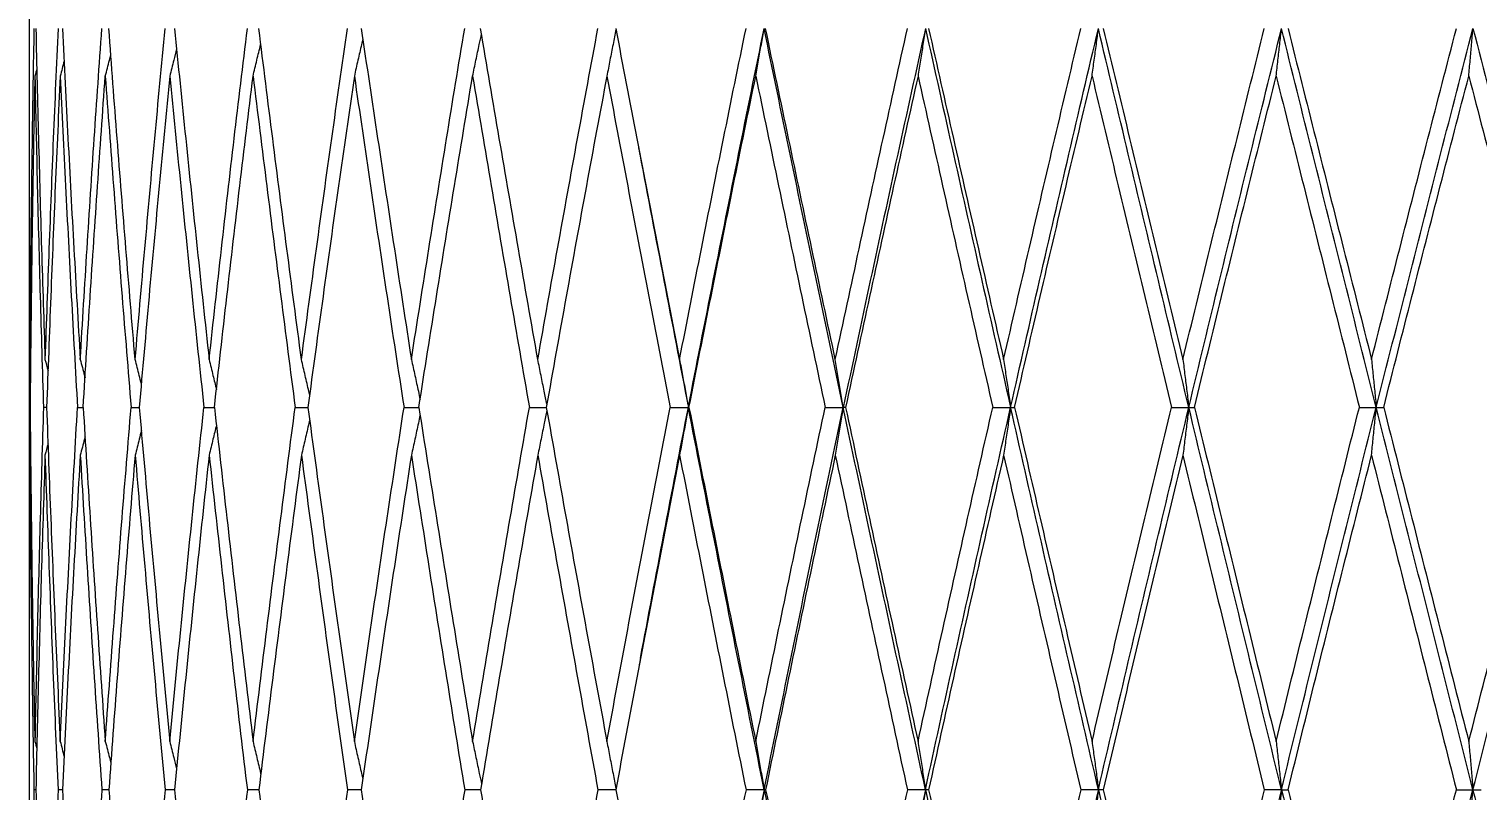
# Model space of a CAD drawing. Extents: x 1661 to 2451, y 0 to 579.
# Drawn here: x 2149.99 to 2161.44, y 435.93 to 441.95 of the extents above; entities that cross this region are included whole.
import ezdxf

# ---------------------------------------------------------------- set-up
doc = ezdxf.new("R2010")
doc.units = 0
doc.header["$LTSCALE"] = 10
doc.header["$MEASUREMENT"] = 0
doc.header["$PDMODE"] = 3
doc.header["$PDSIZE"] = -10
doc.layers.get('0').update_dxf_attribs({"linetype": 'CONTINUOUS'})
doc.layers.get('DEFPOINTS').update_dxf_attribs({"linetype": 'CONTINUOUS'})
doc.layers.add('2', color=7, linetype='CONTINUOUS', true_color=0xffffff)
doc.styles.add('Daelim Dimension', font='NanumGothic.ttf')
doc.dimstyles.new('DEFAULT', dxfattribs={"dimscale": 2, "dimtxt": 2, "dimasz": 2, "dimexe": 0, "dimexo": 2, "dimgap": 1, "dimtad": 1, "dimdec": 0, "dimzin": 9, "dimdsep": 46, "dimtxsty": 'Daelim Dimension', "dimcen": 0.5, "dimclrd": 5, "dimclre": 5, "dimclrt": 256, "dimadec": 1, "dimazin": 0, "dimtfac": 1, "dimtdec": 0, "dimtix": 1, "dimtmove": 0, "dimatfit": 3, "dimfxl": 1, "dimtolj": 1, "dimtzin": 1, "dimlwd": 9, "dimlwe": 9, "dimarcsym": 0})

# ---------------------------------------------------------------- blocks, each defined once
blk = doc.blocks.new('*D1')
at = {"color": 5, "lineweight": 9, "ltscale": 0.5, "transparency": 16777216}
for p, q in [((2146.989, 470.764), (1973.318, 470.764)), ((1975.318, 466.764), (1975.318, 277.281)), ((2140.649, 273.281), (1973.318, 273.281))]:
    blk.add_line(p, q, dxfattribs=at)
at = {"color": 5, "ltscale": 0.5, "transparency": 16777216}
for points in [[(1974.651, 466.764), (1975.984, 466.764), (1975.318, 470.764)], [(1974.651, 277.281), (1975.984, 277.281), (1975.318, 273.281)]]:
    blk.add_solid(points, dxfattribs=at)
at = {"layer": 'DEFPOINTS', "color": 0, "ltscale": 0.5, "transparency": 16777216}
for p in [(2150.989, 470.764), (1975.318, 273.281), (2144.649, 273.281)]:
    blk.add_point(p, dxfattribs=at)
at = {"color": 7, "ltscale": 0.5, "transparency": 16777216, "insert": (1967.874, 372.022), "char_height": 10, "attachment_point": 5, "rotation": 90, "style": 'Daelim Dimension'}
blk.add_mtext('\\A1;197', dxfattribs=at)

msp = doc.modelspace()

# ---------------------------------------------------------------- linework, layer by layer
at = {"layer": '2', "color": 7, "linetype": 'Continuous', "lineweight": 18}
for p, q in [((2149.989, 442.982), (2149.989, 440.915)), ((2149.989, 440.162), (2149.989, 437.746)), ((2149.997, 438.956), (2149.992, 438.956)), ((2149.989, 436.986), (2149.989, 434.878))]:
    msp.add_line(p, q, dxfattribs=at)
for points, degree in [([(2150.028, 441.951), (2150.022, 441.662), (2150.013, 441.083), (2150.001, 440.211), (2149.996, 439.627), (2149.994, 439.335)], 3), ([(2150.043, 441.951), (2150.049, 441.662), (2150.063, 441.083), (2150.087, 440.211), (2150.106, 439.627), (2150.115, 439.335)], 3), ([(2150.218, 441.951), (2150.205, 441.662), (2150.18, 441.083), (2150.146, 440.211), (2150.125, 439.627), (2150.115, 439.335)], 3), ([(2150.253, 441.951), (2150.267, 441.662), (2150.296, 441.083), (2150.343, 440.211), (2150.377, 439.627), (2150.394, 439.335)], 3), ([(2150.394, 439.335), (2150.412, 439.627), (2150.447, 440.211), (2150.504, 441.083), (2150.544, 441.662), (2150.565, 441.951)], 3), ([(2150.828, 439.335), (2150.803, 439.627), (2150.755, 440.211), (2150.685, 441.083), (2150.641, 441.662), (2150.62, 441.951)], 3), ([(2150.828, 439.335), (2150.853, 439.627), (2150.904, 440.211), (2150.983, 441.083), (2151.037, 441.662), (2151.065, 441.951)], 3), ([(2151.139, 441.951), (2151.168, 441.662), (2151.227, 441.083), (2151.318, 440.211), (2151.381, 439.627), (2151.413, 439.335)], 3), ([(2151.413, 439.335), (2151.445, 439.627), (2151.51, 440.211), (2151.61, 441.083), (2151.68, 441.662), (2151.715, 441.951)], 3), ([(2152.143, 439.335), (2152.104, 439.627), (2152.027, 440.211), (2151.915, 441.083), (2151.842, 441.662), (2151.807, 441.951)], 3), ([(2152.143, 439.335), (2152.182, 439.627), (2152.261, 440.211), (2152.382, 441.083), (2152.465, 441.662), (2152.506, 441.951)], 3), ([(2152.616, 441.951), (2152.658, 441.662), (2152.745, 441.083), (2152.877, 440.211), (2152.967, 439.627), (2153.012, 439.335)], 3), ([(2153.012, 439.335), (2153.058, 439.627), (2153.15, 440.211), (2153.29, 441.083), (2153.385, 441.662), (2153.434, 441.951)], 3), ([(2154.012, 439.335), (2153.96, 439.627), (2153.858, 440.211), (2153.707, 441.083), (2153.608, 441.662), (2153.559, 441.951)], 3), ([(2154.012, 439.335), (2154.063, 439.627), (2154.167, 440.211), (2154.326, 441.083), (2154.433, 441.662), (2154.487, 441.951)], 3), ([(2154.628, 441.951), (2154.683, 441.662), (2154.794, 441.083), (2154.962, 440.211), (2155.075, 439.627), (2155.133, 439.335)], 3), ([(2155.133, 439.335), (2155.19, 439.627), (2155.305, 440.211), (2155.48, 441.083), (2155.598, 441.662), (2155.658, 441.951)], 3), ([(2155.202, 438.956), (2155.267, 439.291), (2155.399, 439.96), (2155.599, 440.959), (2155.734, 441.621), (2155.801, 441.951)], 3), ([(2155.735, 441.576), (2155.743, 441.618), (2155.757, 441.701), (2155.779, 441.826), (2155.794, 441.909), (2155.801, 441.951)], 3), ([(2156.427, 438.956), (2156.356, 439.292), (2156.215, 439.96), (2156.006, 440.958), (2155.869, 441.621), (2155.801, 441.951)], 3), ([(2156.364, 439.335), (2156.302, 439.627), (2156.178, 440.211), (2155.994, 441.083), (2155.873, 441.662), (2155.813, 441.951)], 3), ([(2156.364, 439.335), (2156.427, 439.627), (2156.552, 440.211), (2156.742, 441.083), (2156.87, 441.662), (2156.934, 441.951)], 3), ([(2157.077, 441.951), (2157.003, 441.621), (2156.857, 440.959), (2156.64, 439.96), (2156.498, 439.291), (2156.427, 438.956)], 3), ([(2157.077, 441.951), (2157.07, 441.909), (2157.057, 441.826), (2157.038, 441.701), (2157.024, 441.618), (2157.018, 441.576)], 3), ([(2157.077, 441.951), (2157.15, 441.621), (2157.298, 440.958), (2157.522, 439.96), (2157.673, 439.292), (2157.75, 438.956)], 3), ([(2157.102, 441.951), (2157.167, 441.662), (2157.297, 441.083), (2157.495, 440.211), (2157.628, 439.627), (2157.695, 439.335)], 3), ([(2157.695, 439.335), (2157.762, 439.627), (2157.896, 440.211), (2158.1, 441.083), (2158.236, 441.662), (2158.305, 441.951)], 3), ([(2157.75, 438.956), (2157.826, 439.291), (2157.979, 439.96), (2158.21, 440.959), (2158.366, 441.621), (2158.444, 441.951)], 3), ([(2158.394, 441.576), (2158.399, 441.618), (2158.411, 441.701), (2158.428, 441.826), (2158.439, 441.909), (2158.444, 441.951)], 3), ([(2159.159, 438.956), (2159.078, 439.292), (2158.918, 439.96), (2158.68, 440.958), (2158.523, 441.621), (2158.444, 441.951)], 3), ([(2158.483, 441.951), (2158.552, 441.662), (2158.691, 441.083), (2158.901, 440.211), (2159.042, 439.627), (2159.113, 439.335)], 3), ([(2159.113, 439.335), (2159.183, 439.627), (2159.326, 440.211), (2159.54, 441.083), (2159.684, 441.662), (2159.756, 441.951)], 3), ([(2159.159, 438.956), (2159.24, 439.291), (2159.401, 439.96), (2159.646, 440.959), (2159.81, 441.621), (2159.892, 441.951)], 3), ([(2159.85, 441.576), (2159.855, 441.618), (2159.864, 441.701), (2159.878, 441.826), (2159.887, 441.909), (2159.892, 441.951)], 3), ([(2160.641, 438.956), (2160.557, 439.292), (2160.389, 439.96), (2160.139, 440.958), (2159.974, 441.621), (2159.892, 441.951)], 3), ([(2159.944, 441.951), (2160.016, 441.662), (2160.162, 441.083), (2160.382, 440.211), (2160.53, 439.627), (2160.604, 439.335)], 3), ([(2160.604, 439.335), (2160.678, 439.627), (2160.826, 440.211), (2161.05, 441.083), (2161.2, 441.662), (2161.275, 441.951)], 3), ([(2160.641, 438.956), (2160.726, 439.291), (2160.895, 439.96), (2161.15, 440.959), (2161.32, 441.621), (2161.406, 441.951)], 3), ([(2161.373, 441.576), (2161.376, 441.618), (2161.384, 441.701), (2161.395, 441.826), (2161.402, 441.909), (2161.406, 441.951)], 3), ([(2161.406, 441.951), (2161.491, 441.621), (2161.663, 440.958), (2161.922, 439.96), (2162.096, 439.292), (2162.183, 438.956)], 3), ([(2150.051, 441.635), (2150.046, 441.616), (2150.04, 441.596), (2150.035, 441.576)], 3), ([(2150.266, 441.694), (2150.256, 441.655), (2150.246, 441.615), (2150.235, 441.576)], 3), ([(2150.035, 441.576), (2150.029, 441.287), (2150.018, 440.707), (2150.006, 439.834), (2150, 439.249), (2149.997, 438.956)], 3), ([(2150.035, 441.576), (2150.041, 441.287), (2150.054, 440.707), (2150.076, 439.834), (2150.094, 439.249), (2150.103, 438.956)], 3), ([(2150.235, 441.576), (2150.222, 441.287), (2150.196, 440.707), (2150.16, 439.834), (2150.139, 439.249), (2150.128, 438.956)], 3), ([(2150.235, 441.576), (2150.249, 441.287), (2150.277, 440.707), (2150.323, 439.834), (2150.355, 439.249), (2150.372, 438.956)], 3), ([(2150.417, 438.956), (2150.435, 439.249), (2150.472, 439.834), (2150.53, 440.707), (2150.571, 441.287), (2150.592, 441.576)], 3), ([(2150.592, 441.576), (2150.613, 441.287), (2150.656, 440.707), (2150.724, 439.834), (2150.772, 439.249), (2150.796, 438.956)], 3), ([(2151.102, 441.576), (2151.074, 441.287), (2151.018, 440.707), (2150.937, 439.834), (2150.886, 439.249), (2150.86, 438.956)], 3), ([(2151.102, 441.576), (2151.13, 441.287), (2151.188, 440.707), (2151.278, 439.834), (2151.34, 439.249), (2151.372, 438.956)], 3), ([(2151.455, 438.956), (2151.487, 439.249), (2151.553, 439.834), (2151.655, 440.707), (2151.725, 441.287), (2151.76, 441.576)], 3), ([(2151.76, 441.576), (2151.796, 441.287), (2151.868, 440.707), (2151.979, 439.834), (2152.055, 439.249), (2152.093, 438.956)], 3), ([(2152.561, 441.576), (2152.519, 441.287), (2152.435, 440.707), (2152.313, 439.834), (2152.233, 439.249), (2152.194, 438.956)], 3), ([(2152.561, 441.576), (2152.603, 441.287), (2152.688, 440.707), (2152.819, 439.834), (2152.908, 439.249), (2152.954, 438.956)], 3), ([(2153.071, 438.956), (2153.117, 439.249), (2153.21, 439.834), (2153.352, 440.707), (2153.448, 441.287), (2153.496, 441.576)], 3), ([(2153.496, 441.576), (2153.545, 441.287), (2153.643, 440.707), (2153.792, 439.834), (2153.894, 439.249), (2153.945, 438.956)], 3), ([(2154.558, 441.576), (2154.503, 441.287), (2154.395, 440.707), (2154.236, 439.834), (2154.131, 439.249), (2154.079, 438.956)], 3), ([(2154.558, 441.576), (2154.612, 441.287), (2154.722, 440.707), (2154.889, 439.834), (2155.002, 439.249), (2155.059, 438.956)], 3), ([(2155.207, 438.956), (2155.265, 439.249), (2155.381, 439.834), (2155.557, 440.707), (2155.675, 441.287), (2155.735, 441.576)], 3), ([(2155.735, 441.576), (2155.795, 441.287), (2155.915, 440.707), (2156.098, 439.834), (2156.222, 439.249), (2156.284, 438.956)], 3), ([(2157.018, 441.576), (2156.953, 441.287), (2156.825, 440.707), (2156.634, 439.834), (2156.508, 439.249), (2156.445, 438.956)], 3), ([(2157.018, 441.576), (2157.083, 441.287), (2157.212, 440.707), (2157.409, 439.834), (2157.542, 439.249), (2157.609, 438.956)], 3), ([(2157.782, 438.956), (2157.849, 439.249), (2157.984, 439.834), (2158.188, 440.707), (2158.325, 441.287), (2158.394, 441.576)], 3), ([(2158.394, 441.576), (2158.463, 441.287), (2158.601, 440.707), (2158.81, 439.834), (2158.951, 439.249), (2159.021, 438.956)], 3), ([(2159.204, 438.956), (2159.275, 439.249), (2159.418, 439.834), (2159.633, 440.707), (2159.778, 441.287), (2159.85, 441.576)], 3), ([(2159.85, 441.576), (2159.922, 441.287), (2160.067, 440.707), (2160.287, 439.834), (2160.434, 439.249), (2160.508, 438.956)], 3), ([(2160.7, 438.956), (2160.774, 439.249), (2160.923, 439.834), (2161.147, 440.707), (2161.297, 441.287), (2161.373, 441.576)], 3), ([(2161.373, 441.576), (2161.448, 441.287), (2161.599, 440.707), (2161.827, 439.834), (2161.979, 439.249), (2162.056, 438.956)], 3), ([(2154.807, 441.016), (2154.818, 440.959)], 1), ([(2149.994, 439.335), (2149.996, 439.326), (2149.999, 439.318), (2150.001, 439.309)], 3), ([(2150.115, 439.335), (2150.123, 439.305), (2150.131, 439.275), (2150.139, 439.245)], 3), ([(2155.133, 439.335), (2155.14, 439.293), (2155.156, 439.209), (2155.179, 439.083), (2155.195, 438.999), (2155.202, 438.956)], 3), ([(2156.427, 438.956), (2156.42, 438.999), (2156.406, 439.083), (2156.385, 439.209), (2156.371, 439.293), (2156.364, 439.335)], 3), ([(2157.695, 439.335), (2157.701, 439.293), (2157.713, 439.209), (2157.732, 439.083), (2157.744, 438.999), (2157.75, 438.956)], 3), ([(2159.113, 439.335), (2159.118, 439.293), (2159.128, 439.209), (2159.144, 439.083), (2159.154, 438.999), (2159.159, 438.956)], 3), ([(2160.604, 439.335), (2160.608, 439.293), (2160.616, 439.209), (2160.629, 439.083), (2160.637, 438.999), (2160.641, 438.956)], 3), ([(2149.997, 438.956), (2150, 438.664), (2150.006, 438.079), (2150.018, 437.199), (2150.029, 436.61), (2150.035, 436.315)], 3), ([(2150.103, 438.956), (2150.094, 438.664), (2150.076, 438.079), (2150.054, 437.199), (2150.041, 436.61), (2150.035, 436.315)], 3), ([(2150.128, 438.956), (2150.12, 438.956), (2150.111, 438.956), (2150.103, 438.956)], 3), ([(2150.128, 438.956), (2150.138, 438.664), (2150.16, 438.079), (2150.196, 437.199), (2150.222, 436.61), (2150.235, 436.315)], 3), ([(2150.235, 436.315), (2150.249, 436.61), (2150.277, 437.199), (2150.323, 438.079), (2150.355, 438.664), (2150.372, 438.956)], 3), ([(2150.417, 438.956), (2150.435, 438.664), (2150.471, 438.079), (2150.53, 437.199), (2150.571, 436.61), (2150.592, 436.315)], 3), ([(2150.592, 436.315), (2150.613, 436.61), (2150.656, 437.199), (2150.724, 438.079), (2150.772, 438.664), (2150.796, 438.956)], 3), ([(2150.86, 438.956), (2150.886, 438.664), (2150.937, 438.079), (2151.018, 437.199), (2151.073, 436.61), (2151.102, 436.315)], 3), ([(2151.102, 436.315), (2151.13, 436.61), (2151.188, 437.199), (2151.278, 438.079), (2151.34, 438.664), (2151.372, 438.956)], 3), ([(2151.455, 438.956), (2151.487, 438.664), (2151.553, 438.079), (2151.655, 437.199), (2151.725, 436.61), (2151.76, 436.315)], 3), ([(2151.76, 436.315), (2151.796, 436.61), (2151.868, 437.199), (2151.979, 438.079), (2152.055, 438.664), (2152.093, 438.956)], 3), ([(2152.194, 438.956), (2152.233, 438.664), (2152.313, 438.079), (2152.435, 437.199), (2152.519, 436.61), (2152.561, 436.315)], 3), ([(2152.561, 436.315), (2152.603, 436.61), (2152.689, 437.199), (2152.819, 438.079), (2152.909, 438.664), (2152.954, 438.956)], 3), ([(2153.071, 438.956), (2153.117, 438.664), (2153.21, 438.079), (2153.351, 437.199), (2153.448, 436.61), (2153.496, 436.315)], 3), ([(2153.496, 436.315), (2153.545, 436.61), (2153.643, 437.199), (2153.793, 438.079), (2153.894, 438.664), (2153.945, 438.956)], 3), ([(2154.079, 438.956), (2154.131, 438.664), (2154.235, 438.079), (2154.395, 437.199), (2154.503, 436.61), (2154.558, 436.315)], 3), ([(2154.558, 436.315), (2154.612, 436.61), (2154.722, 437.199), (2154.889, 438.079), (2155.002, 438.664), (2155.059, 438.956)], 3), ([(2155.059, 438.956), (2155.075, 438.956), (2155.107, 438.956), (2155.154, 438.956), (2155.186, 438.956), (2155.202, 438.956)], 3), ([(2155.202, 438.956), (2155.195, 438.914), (2155.179, 438.83), (2155.156, 438.704), (2155.14, 438.62), (2155.133, 438.578)], 3), ([(2155.202, 438.956), (2155.203, 438.956), (2155.204, 438.956), (2155.205, 438.956), (2155.206, 438.956), (2155.207, 438.956)], 3), ([(2155.801, 435.933), (2155.733, 436.271), (2155.598, 436.946), (2155.398, 437.953), (2155.267, 438.622), (2155.202, 438.956)], 3), ([(2155.207, 438.956), (2155.264, 438.664), (2155.38, 438.079), (2155.556, 437.199), (2155.675, 436.61), (2155.735, 436.315)], 3), ([(2155.735, 436.315), (2155.795, 436.61), (2155.916, 437.199), (2156.098, 438.079), (2156.222, 438.664), (2156.284, 438.956)], 3), ([(2155.801, 435.933), (2155.87, 436.271), (2156.007, 436.945), (2156.215, 437.953), (2156.356, 438.622), (2156.427, 438.956)], 3), ([(2156.284, 438.956), (2156.3, 438.956), (2156.331, 438.956), (2156.379, 438.956), (2156.411, 438.956), (2156.427, 438.956)], 3), ([(2156.427, 438.956), (2156.42, 438.914), (2156.406, 438.83), (2156.385, 438.704), (2156.371, 438.62), (2156.364, 438.578)], 3), ([(2156.445, 438.956), (2156.443, 438.956), (2156.439, 438.956), (2156.433, 438.956), (2156.429, 438.956), (2156.427, 438.956)], 3), ([(2157.077, 435.933), (2157.003, 436.271), (2156.857, 436.946), (2156.64, 437.953), (2156.497, 438.622), (2156.427, 438.956)], 3), ([(2156.445, 438.956), (2156.508, 438.664), (2156.633, 438.079), (2156.824, 437.199), (2156.953, 436.61), (2157.018, 436.315)], 3), ([(2157.018, 436.315), (2157.083, 436.61), (2157.213, 437.199), (2157.41, 438.079), (2157.542, 438.664), (2157.609, 438.956)], 3), ([(2157.077, 435.933), (2157.15, 436.271), (2157.298, 436.945), (2157.523, 437.953), (2157.674, 438.622), (2157.75, 438.956)], 3), ([(2157.609, 438.956), (2157.624, 438.956), (2157.656, 438.956), (2157.703, 438.956), (2157.734, 438.956), (2157.75, 438.956)], 3), ([(2157.75, 438.956), (2157.744, 438.914), (2157.732, 438.83), (2157.713, 438.704), (2157.701, 438.62), (2157.695, 438.578)], 3), ([(2157.75, 438.956), (2157.753, 438.956), (2157.76, 438.956), (2157.771, 438.956), (2157.778, 438.956), (2157.782, 438.956)], 3), ([(2158.444, 435.933), (2158.366, 436.271), (2158.21, 436.946), (2157.978, 437.953), (2157.826, 438.622), (2157.75, 438.956)], 3), ([(2157.782, 438.956), (2157.849, 438.664), (2157.983, 438.079), (2158.188, 437.199), (2158.325, 436.61), (2158.394, 436.315)], 3), ([(2158.394, 436.315), (2158.463, 436.61), (2158.601, 437.199), (2158.81, 438.079), (2158.951, 438.664), (2159.021, 438.956)], 3), ([(2158.444, 435.933), (2158.523, 436.271), (2158.68, 436.945), (2158.919, 437.953), (2159.079, 438.622), (2159.159, 438.956)], 3), ([(2159.021, 438.956), (2159.036, 438.956), (2159.067, 438.956), (2159.113, 438.956), (2159.144, 438.956), (2159.159, 438.956)], 3), ([(2159.159, 438.956), (2159.154, 438.914), (2159.144, 438.83), (2159.128, 438.704), (2159.118, 438.62), (2159.113, 438.578)], 3), ([(2159.159, 438.956), (2159.164, 438.956), (2159.174, 438.956), (2159.189, 438.956), (2159.199, 438.956), (2159.204, 438.956)], 3), ([(2159.892, 435.933), (2159.809, 436.271), (2159.645, 436.946), (2159.401, 437.953), (2159.239, 438.622), (2159.159, 438.956)], 3), ([(2159.204, 438.956), (2159.275, 438.664), (2159.418, 438.079), (2159.633, 437.199), (2159.777, 436.61), (2159.85, 436.315)], 3), ([(2159.85, 436.315), (2159.922, 436.61), (2160.068, 437.199), (2160.287, 438.079), (2160.434, 438.664), (2160.508, 438.956)], 3), ([(2159.892, 435.933), (2159.974, 436.271), (2160.14, 436.945), (2160.39, 437.953), (2160.557, 438.622), (2160.641, 438.956)], 3), ([(2160.508, 438.956), (2160.523, 438.956), (2160.553, 438.956), (2160.597, 438.956), (2160.627, 438.956), (2160.641, 438.956)], 3), ([(2160.604, 438.578), (2160.608, 438.62), (2160.616, 438.704), (2160.629, 438.83), (2160.637, 438.914), (2160.641, 438.956)], 3), ([(2160.641, 438.956), (2160.648, 438.956), (2160.661, 438.956), (2160.68, 438.956), (2160.693, 438.956), (2160.7, 438.956)], 3), ([(2161.406, 435.933), (2161.32, 436.271), (2161.149, 436.946), (2160.894, 437.953), (2160.725, 438.622), (2160.641, 438.956)], 3), ([(2160.7, 438.956), (2160.774, 438.664), (2160.923, 438.079), (2161.147, 437.199), (2161.297, 436.61), (2161.373, 436.315)], 3), ([(2161.373, 436.315), (2161.448, 436.61), (2161.599, 437.199), (2161.827, 438.079), (2161.979, 438.664), (2162.056, 438.956)], 3), ([(2161.406, 435.933), (2161.492, 436.271), (2161.664, 436.945), (2161.923, 437.953), (2162.096, 438.622), (2162.183, 438.956)], 3), ([(2150.139, 438.668), (2150.131, 438.638), (2150.123, 438.608), (2150.115, 438.578)], 3), ([(2150.001, 438.604), (2149.999, 438.595), (2149.997, 438.587), (2149.994, 438.578)], 3), ([(2149.994, 438.578), (2149.996, 438.285), (2150.001, 437.699), (2150.013, 436.818), (2150.022, 436.228), (2150.028, 435.933)], 3), ([(2150.115, 438.578), (2150.106, 438.285), (2150.087, 437.699), (2150.063, 436.818), (2150.049, 436.228), (2150.043, 435.933)], 3), ([(2150.115, 438.578), (2150.125, 438.285), (2150.146, 437.699), (2150.18, 436.818), (2150.205, 436.228), (2150.218, 435.933)], 3), ([(2150.394, 438.578), (2150.377, 438.285), (2150.343, 437.699), (2150.296, 436.818), (2150.267, 436.228), (2150.253, 435.933)], 3), ([(2150.394, 438.578), (2150.412, 438.285), (2150.447, 437.699), (2150.504, 436.818), (2150.544, 436.228), (2150.565, 435.933)], 3), ([(2150.828, 438.578), (2150.803, 438.285), (2150.755, 437.699), (2150.685, 436.818), (2150.641, 436.228), (2150.62, 435.933)], 3), ([(2150.828, 438.578), (2150.853, 438.285), (2150.903, 437.699), (2150.982, 436.818), (2151.037, 436.228), (2151.065, 435.933)], 3), ([(2151.413, 438.578), (2151.381, 438.285), (2151.318, 437.699), (2151.227, 436.818), (2151.168, 436.228), (2151.139, 435.933)], 3), ([(2151.413, 438.578), (2151.445, 438.285), (2151.51, 437.699), (2151.61, 436.818), (2151.679, 436.228), (2151.715, 435.933)], 3), ([(2152.143, 438.578), (2152.104, 438.285), (2152.028, 437.699), (2151.915, 436.818), (2151.842, 436.228), (2151.806, 435.933)], 3), ([(2152.143, 438.578), (2152.182, 438.285), (2152.261, 437.699), (2152.382, 436.818), (2152.465, 436.228), (2152.506, 435.933)], 3), ([(2153.012, 438.578), (2152.967, 438.285), (2152.877, 437.699), (2152.745, 436.818), (2152.658, 436.228), (2152.616, 435.933)], 3), ([(2153.012, 438.578), (2153.058, 438.285), (2153.149, 437.699), (2153.29, 436.818), (2153.385, 436.228), (2153.434, 435.933)], 3), ([(2154.012, 438.578), (2153.96, 438.285), (2153.858, 437.699), (2153.707, 436.818), (2153.608, 436.228), (2153.559, 435.933)], 3), ([(2154.012, 438.578), (2154.063, 438.285), (2154.167, 437.699), (2154.326, 436.818), (2154.433, 436.228), (2154.487, 435.933)], 3), ([(2155.133, 438.578), (2155.075, 438.285), (2154.962, 437.699), (2154.794, 436.818), (2154.683, 436.228), (2154.628, 435.933)], 3), ([(2155.133, 438.578), (2155.19, 438.285), (2155.305, 437.699), (2155.48, 436.818), (2155.598, 436.228), (2155.658, 435.933)], 3), ([(2156.364, 438.578), (2156.302, 438.285), (2156.178, 437.699), (2155.994, 436.818), (2155.873, 436.228), (2155.813, 435.933)], 3), ([(2156.364, 438.578), (2156.426, 438.285), (2156.552, 437.699), (2156.742, 436.818), (2156.87, 436.228), (2156.934, 435.933)], 3), ([(2157.695, 438.578), (2157.628, 438.285), (2157.495, 437.699), (2157.297, 436.818), (2157.167, 436.228), (2157.102, 435.933)], 3), ([(2157.695, 438.578), (2157.762, 438.285), (2157.896, 437.699), (2158.099, 436.818), (2158.236, 436.228), (2158.305, 435.933)], 3), ([(2159.113, 438.578), (2159.042, 438.285), (2158.901, 437.699), (2158.691, 436.818), (2158.552, 436.228), (2158.483, 435.933)], 3), ([(2159.113, 438.578), (2159.183, 438.285), (2159.325, 437.699), (2159.54, 436.818), (2159.684, 436.228), (2159.756, 435.933)], 3), ([(2159.944, 435.933), (2160.017, 436.228), (2160.162, 436.818), (2160.382, 437.699), (2160.53, 438.285), (2160.604, 438.578)], 3), ([(2160.604, 438.578), (2160.678, 438.285), (2160.826, 437.699), (2161.05, 436.818), (2161.2, 436.228), (2161.275, 435.933)], 3), ([(2154.824, 436.975), (2154.813, 436.916)], 1), ([(2150.035, 436.315), (2150.04, 436.295), (2150.045, 436.275), (2150.051, 436.255)], 3), ([(2150.235, 436.315), (2150.246, 436.275), (2150.256, 436.235), (2150.266, 436.195)], 3), ([(2155.735, 436.315), (2155.743, 436.272), (2155.757, 436.188), (2155.779, 436.061), (2155.794, 435.976), (2155.801, 435.933)], 3), ([(2157.018, 436.315), (2157.024, 436.272), (2157.038, 436.188), (2157.057, 436.061), (2157.07, 435.976), (2157.077, 435.933)], 3), ([(2158.394, 436.315), (2158.399, 436.272), (2158.411, 436.188), (2158.428, 436.061), (2158.439, 435.976), (2158.444, 435.933)], 3), ([(2159.85, 436.315), (2159.855, 436.272), (2159.864, 436.188), (2159.878, 436.061), (2159.887, 435.976), (2159.892, 435.933)], 3), ([(2161.373, 436.315), (2161.376, 436.272), (2161.384, 436.188), (2161.395, 436.061), (2161.402, 435.976), (2161.406, 435.933)], 3), ([(2150.028, 435.933), (2150.022, 435.639), (2150.013, 435.049), (2150.001, 434.162), (2149.996, 433.569), (2149.994, 433.272)], 3), ([(2150.043, 435.933), (2150.038, 435.933), (2150.033, 435.933), (2150.028, 435.933)], 3), ([(2150.043, 435.933), (2150.049, 435.639), (2150.063, 435.049), (2150.087, 434.162), (2150.106, 433.569), (2150.115, 433.272)], 3), ([(2150.218, 435.933), (2150.205, 435.639), (2150.18, 435.049), (2150.146, 434.162), (2150.125, 433.569), (2150.115, 433.272)], 3), ([(2150.253, 435.933), (2150.241, 435.933), (2150.23, 435.933), (2150.218, 435.933)], 3), ([(2150.253, 435.933), (2150.267, 435.639), (2150.296, 435.049), (2150.343, 434.162), (2150.377, 433.569), (2150.394, 433.272)], 3), ([(2150.565, 435.933), (2150.544, 435.639), (2150.504, 435.049), (2150.447, 434.162), (2150.412, 433.569), (2150.394, 433.272)], 3), ([(2150.62, 435.933), (2150.641, 435.639), (2150.685, 435.049), (2150.755, 434.162), (2150.803, 433.569), (2150.828, 433.272)], 3), ([(2151.065, 435.933), (2151.037, 435.639), (2150.983, 435.049), (2150.903, 434.162), (2150.853, 433.569), (2150.828, 433.272)], 3), ([(2151.139, 435.933), (2151.168, 435.639), (2151.227, 435.049), (2151.318, 434.162), (2151.381, 433.569), (2151.413, 433.272)], 3), ([(2151.715, 435.933), (2151.68, 435.639), (2151.61, 435.049), (2151.51, 434.162), (2151.445, 433.569), (2151.413, 433.272)], 3), ([(2151.806, 435.933), (2151.842, 435.639), (2151.915, 435.049), (2152.027, 434.162), (2152.104, 433.569), (2152.143, 433.272)], 3), ([(2152.506, 435.933), (2152.465, 435.639), (2152.382, 435.049), (2152.261, 434.162), (2152.182, 433.569), (2152.143, 433.272)], 3), ([(2152.616, 435.933), (2152.658, 435.639), (2152.745, 435.049), (2152.877, 434.162), (2152.967, 433.569), (2153.012, 433.272)], 3), ([(2153.434, 435.933), (2153.385, 435.639), (2153.29, 435.049), (2153.15, 434.162), (2153.058, 433.569), (2153.012, 433.272)], 3), ([(2153.559, 435.933), (2153.608, 435.639), (2153.707, 435.049), (2153.858, 434.162), (2153.96, 433.569), (2154.012, 433.272)], 3), ([(2154.487, 435.933), (2154.433, 435.639), (2154.326, 435.049), (2154.167, 434.162), (2154.063, 433.569), (2154.012, 433.272)], 3), ([(2154.631, 435.933), (2154.615, 435.933), (2154.583, 435.933), (2154.535, 435.933), (2154.503, 435.933), (2154.487, 435.933)], 3), ([(2154.628, 435.933), (2154.683, 435.639), (2154.794, 435.049), (2154.962, 434.162), (2155.075, 433.569), (2155.133, 433.272)], 3), ([(2155.658, 435.933), (2155.599, 435.639), (2155.48, 435.049), (2155.305, 434.162), (2155.19, 433.569), (2155.133, 433.272)], 3), ([(2155.801, 435.933), (2155.734, 435.597), (2155.599, 434.922), (2155.399, 433.907), (2155.267, 433.228), (2155.202, 432.889)], 3), ([(2155.801, 435.933), (2155.785, 435.933), (2155.754, 435.933), (2155.706, 435.933), (2155.674, 435.933), (2155.658, 435.933)], 3), ([(2155.801, 435.933), (2155.794, 435.891), (2155.779, 435.806), (2155.757, 435.679), (2155.743, 435.594), (2155.735, 435.552)], 3), ([(2155.813, 435.933), (2155.812, 435.933), (2155.809, 435.933), (2155.805, 435.933), (2155.803, 435.933), (2155.801, 435.933)], 3), ([(2155.801, 435.933), (2155.869, 435.597), (2156.006, 434.922), (2156.215, 433.907), (2156.356, 433.228), (2156.427, 432.889)], 3), ([(2155.813, 435.933), (2155.873, 435.639), (2155.994, 435.049), (2156.178, 434.162), (2156.302, 433.569), (2156.364, 433.272)], 3), ([(2156.934, 435.933), (2156.87, 435.639), (2156.742, 435.049), (2156.552, 434.162), (2156.427, 433.569), (2156.364, 433.272)], 3), ([(2157.077, 435.933), (2157.003, 435.597), (2156.857, 434.922), (2156.64, 433.907), (2156.498, 433.228), (2156.427, 432.889)], 3), ([(2157.077, 435.933), (2157.061, 435.933), (2157.029, 435.933), (2156.982, 435.933), (2156.95, 435.933), (2156.934, 435.933)], 3), ([(2157.077, 435.933), (2157.07, 435.891), (2157.057, 435.806), (2157.038, 435.679), (2157.024, 435.594), (2157.018, 435.552)], 3), ([(2157.102, 435.933), (2157.099, 435.933), (2157.093, 435.933), (2157.085, 435.933), (2157.079, 435.933), (2157.077, 435.933)], 3), ([(2157.077, 435.933), (2157.15, 435.597), (2157.298, 434.922), (2157.522, 433.907), (2157.674, 433.228), (2157.75, 432.889)], 3), ([(2157.102, 435.933), (2157.167, 435.639), (2157.297, 435.049), (2157.495, 434.162), (2157.628, 433.569), (2157.695, 433.272)], 3), ([(2158.305, 435.933), (2158.236, 435.639), (2158.1, 435.049), (2157.896, 434.162), (2157.762, 433.569), (2157.695, 433.272)], 3), ([(2158.444, 435.933), (2158.366, 435.597), (2158.21, 434.922), (2157.979, 433.907), (2157.826, 433.228), (2157.75, 432.889)], 3), ([(2158.444, 435.933), (2158.429, 435.933), (2158.398, 435.933), (2158.351, 435.933), (2158.32, 435.933), (2158.305, 435.933)], 3), ([(2158.444, 435.933), (2158.439, 435.891), (2158.428, 435.806), (2158.411, 435.679), (2158.399, 435.594), (2158.394, 435.552)], 3), ([(2158.483, 435.933), (2158.479, 435.933), (2158.47, 435.933), (2158.457, 435.933), (2158.449, 435.933), (2158.444, 435.933)], 3), ([(2158.444, 435.933), (2158.523, 435.597), (2158.68, 434.922), (2158.918, 433.907), (2159.078, 433.228), (2159.159, 432.889)], 3), ([(2158.483, 435.933), (2158.552, 435.639), (2158.691, 435.049), (2158.901, 434.162), (2159.042, 433.569), (2159.113, 433.272)], 3), ([(2159.756, 435.933), (2159.684, 435.639), (2159.54, 435.049), (2159.326, 434.162), (2159.183, 433.569), (2159.113, 433.272)], 3), ([(2159.892, 435.933), (2159.81, 435.597), (2159.646, 434.922), (2159.401, 433.907), (2159.24, 433.228), (2159.159, 432.889)], 3), ([(2159.892, 435.933), (2159.877, 435.933), (2159.847, 435.933), (2159.801, 435.933), (2159.771, 435.933), (2159.756, 435.933)], 3), ([(2159.892, 435.933), (2159.887, 435.891), (2159.878, 435.806), (2159.864, 435.679), (2159.855, 435.594), (2159.85, 435.552)], 3), ([(2159.892, 435.933), (2159.898, 435.933), (2159.909, 435.933), (2159.926, 435.933), (2159.938, 435.933), (2159.944, 435.933)], 3), ([(2159.892, 435.933), (2159.974, 435.597), (2160.139, 434.922), (2160.389, 433.907), (2160.557, 433.228), (2160.641, 432.889)], 3), ([(2159.944, 435.933), (2160.016, 435.639), (2160.162, 435.049), (2160.382, 434.162), (2160.53, 433.569), (2160.604, 433.272)], 3), ([(2160.604, 433.272), (2160.678, 433.569), (2160.826, 434.162), (2161.05, 435.049), (2161.2, 435.639), (2161.275, 435.933)], 3), ([(2160.641, 432.889), (2160.726, 433.228), (2160.895, 433.907), (2161.15, 434.922), (2161.32, 435.597), (2161.406, 435.933)], 3), ([(2161.275, 435.933), (2161.29, 435.933), (2161.319, 435.933), (2161.362, 435.933), (2161.391, 435.933), (2161.406, 435.933)], 3), ([(2161.373, 435.552), (2161.376, 435.594), (2161.384, 435.679), (2161.395, 435.806), (2161.402, 435.891), (2161.406, 435.933)], 3), ([(2161.406, 435.933), (2161.413, 435.933), (2161.427, 435.933), (2161.449, 435.933), (2161.463, 435.933), (2161.47, 435.933)], 3), ([(2162.183, 432.889), (2162.096, 433.228), (2161.922, 433.907), (2161.663, 434.922), (2161.491, 435.597), (2161.406, 435.933)], 3)]:
    msp.add_open_spline(points, degree=degree, dxfattribs=at)
for points, knots in [([(2152.628, 441.871), (2152.624, 441.856), (2152.612, 441.799), (2152.589, 441.701), (2152.57, 441.618), (2152.561, 441.576)], [0, 0, 0, 0, 0.153858, 0.576929, 1, 1, 1, 1]), ([(2153.496, 441.576), (2153.505, 441.618), (2153.523, 441.701), (2153.546, 441.812), (2153.561, 441.881), (2153.567, 441.909)], [0, 0, 0, 0, 0.375766, 0.751532, 1, 1, 1, 1]), ([(2154.63, 441.945), (2154.622, 441.905), (2154.606, 441.824), (2154.582, 441.701), (2154.566, 441.618), (2154.558, 441.576)], [0, 0, 0, 0, 0.322461, 0.66123, 1, 1, 1, 1]), ([(2150.592, 441.576), (2150.603, 441.618), (2150.617, 441.674), (2150.632, 441.73), (2150.635, 441.744)], [0, 0, 0, 0, 0.741228, 1, 1, 1, 1]), ([(2151.156, 441.79), (2151.148, 441.761), (2151.13, 441.689), (2151.112, 441.618), (2151.102, 441.576)], [0, 0, 0, 0, 0.417567, 1, 1, 1, 1]), ([(2151.76, 441.576), (2151.77, 441.618), (2151.79, 441.701), (2151.811, 441.786), (2151.821, 441.83), (2151.822, 441.832)], [0, 0, 0, 0, 0.487987, 0.975973, 1, 1, 1, 1]), ([(2154.817, 440.96), (2154.818, 440.959), (2154.881, 440.627), (2155.008, 439.96), (2155.137, 439.292), (2155.202, 438.956)], [0, 0, 0, 0, 0.001248, 0.500624, 1, 1, 1, 1]), ([(2149.989, 440.915), (2149.989, 440.68), (2149.989, 440.155), (2149.992, 439.627), (2149.994, 439.335)], [0, 0, 0, 0, 0.446592, 1, 1, 1, 1]), ([(2149.989, 440.39), (2149.989, 440.204), (2149.989, 439.728), (2149.99, 439.249), (2149.992, 438.956)], [0, 0, 0, 0, 0.389167, 1, 1, 1, 1]), ([(2150.394, 439.335), (2150.405, 439.293), (2150.418, 439.244), (2150.43, 439.196), (2150.432, 439.189)], [0, 0, 0, 0, 0.864961, 1, 1, 1, 1]), ([(2150.877, 439.141), (2150.871, 439.164), (2150.855, 439.228), (2150.839, 439.293), (2150.828, 439.335)], [0, 0, 0, 0, 0.349297, 1, 1, 1, 1]), ([(2151.413, 439.335), (2151.423, 439.293), (2151.442, 439.214), (2151.462, 439.134), (2151.471, 439.097)], [0, 0, 0, 0, 0.529809, 1, 1, 1, 1]), ([(2152.208, 439.056), (2152.206, 439.065), (2152.194, 439.116), (2152.172, 439.209), (2152.153, 439.293), (2152.143, 439.335)], [0, 0, 0, 0, 0.09451, 0.547255, 1, 1, 1, 1]), ([(2153.012, 439.335), (2153.021, 439.293), (2153.04, 439.209), (2153.063, 439.103), (2153.076, 439.04), (2153.081, 439.018)], [0, 0, 0, 0, 0.397787, 0.795575, 1, 1, 1, 1]), ([(2154.083, 438.981), (2154.076, 439.015), (2154.061, 439.091), (2154.037, 439.209), (2154.02, 439.293), (2154.012, 439.335)], [0, 0, 0, 0, 0.287393, 0.643697, 1, 1, 1, 1]), ([(2149.992, 438.956), (2149.99, 438.664), (2149.988, 438.115), (2149.989, 437.564), (2149.989, 437.306)], [0, 0, 0, 0, 0.532654, 1, 1, 1, 1]), ([(2150.372, 438.956), (2150.385, 438.956), (2150.4, 438.956), (2150.415, 438.956), (2150.417, 438.956)], [0, 0, 0, 0, 0.889223, 1, 1, 1, 1]), ([(2150.796, 438.956), (2150.81, 438.956), (2150.832, 438.956), (2150.853, 438.956), (2150.86, 438.956)], [0, 0, 0, 0, 0.658941, 1, 1, 1, 1]), ([(2151.372, 438.956), (2151.386, 438.956), (2151.414, 438.956), (2151.442, 438.956), (2151.455, 438.956)], [0, 0, 0, 0, 0.534132, 1, 1, 1, 1]), ([(2152.093, 438.956), (2152.108, 438.956), (2152.139, 438.956), (2152.172, 438.956), (2152.191, 438.956), (2152.194, 438.956)], [0, 0, 0, 0, 0.45474, 0.90948, 1, 1, 1, 1]), ([(2152.954, 438.956), (2152.969, 438.956), (2153.001, 438.956), (2153.04, 438.956), (2153.063, 438.956), (2153.071, 438.956)], [0, 0, 0, 0, 0.398792, 0.797584, 1, 1, 1, 1]), ([(2153.081, 438.895), (2153.076, 438.873), (2153.063, 438.81), (2153.04, 438.704), (2153.021, 438.62), (2153.012, 438.578)], [0, 0, 0, 0, 0.204158, 0.602079, 1, 1, 1, 1]), ([(2153.945, 438.956), (2153.961, 438.956), (2153.993, 438.956), (2154.037, 438.956), (2154.066, 438.956), (2154.079, 438.956)], [0, 0, 0, 0, 0.356585, 0.713169, 1, 1, 1, 1]), ([(2154.083, 438.932), (2154.076, 438.898), (2154.061, 438.822), (2154.037, 438.704), (2154.02, 438.62), (2154.012, 438.578)], [0, 0, 0, 0, 0.287333, 0.643667, 1, 1, 1, 1]), ([(2154.824, 436.974), (2154.885, 437.301), (2155.01, 437.963), (2155.137, 438.622), (2155.202, 438.956)], [0, 0, 0, 0, 0.492716, 1, 1, 1, 1]), ([(2150.877, 438.772), (2150.871, 438.749), (2150.855, 438.684), (2150.839, 438.62), (2150.828, 438.578)], [0, 0, 0, 0, 0.349792, 1, 1, 1, 1]), ([(2151.471, 438.816), (2151.462, 438.778), (2151.442, 438.699), (2151.423, 438.62), (2151.413, 438.578)], [0, 0, 0, 0, 0.469887, 1, 1, 1, 1]), ([(2152.208, 438.856), (2152.206, 438.848), (2152.194, 438.797), (2152.172, 438.704), (2152.153, 438.62), (2152.143, 438.578)], [0, 0, 0, 0, 0.094471, 0.547236, 1, 1, 1, 1]), ([(2150.432, 438.723), (2150.43, 438.717), (2150.418, 438.668), (2150.405, 438.62), (2150.394, 438.578)], [0, 0, 0, 0, 0.133106, 1, 1, 1, 1]), ([(2149.994, 438.578), (2149.992, 438.285), (2149.989, 437.755), (2149.989, 437.224), (2149.989, 436.985)], [0, 0, 0, 0, 0.552605, 1, 1, 1, 1]), ([(2150.592, 436.315), (2150.603, 436.272), (2150.617, 436.215), (2150.632, 436.158), (2150.635, 436.143)], [0, 0, 0, 0, 0.741308, 1, 1, 1, 1]), ([(2151.102, 436.315), (2151.112, 436.272), (2151.13, 436.2), (2151.148, 436.127), (2151.155, 436.097)], [0, 0, 0, 0, 0.583581, 1, 1, 1, 1]), ([(2151.76, 436.315), (2151.77, 436.272), (2151.79, 436.188), (2151.811, 436.101), (2151.821, 436.057), (2151.822, 436.054)], [0, 0, 0, 0, 0.488132, 0.976264, 1, 1, 1, 1]), ([(2152.561, 436.315), (2152.57, 436.272), (2152.589, 436.188), (2152.612, 436.088), (2152.624, 436.03), (2152.628, 436.015)], [0, 0, 0, 0, 0.423449, 0.846897, 1, 1, 1, 1]), ([(2153.496, 436.315), (2153.505, 436.272), (2153.523, 436.188), (2153.546, 436.075), (2153.561, 436.005), (2153.567, 435.977)], [0, 0, 0, 0, 0.375958, 0.751916, 1, 1, 1, 1]), ([(2154.558, 436.315), (2154.566, 436.272), (2154.582, 436.188), (2154.606, 436.063), (2154.622, 435.98), (2154.63, 435.94)], [0, 0, 0, 0, 0.338996, 0.677992, 1, 1, 1, 1]), ([(2150.62, 435.933), (2150.615, 435.933), (2150.597, 435.933), (2150.579, 435.933), (2150.565, 435.933)], [0, 0, 0, 0, 0.245884, 1, 1, 1, 1]), ([(2151.139, 435.933), (2151.129, 435.933), (2151.104, 435.933), (2151.08, 435.933), (2151.065, 435.933)], [0, 0, 0, 0, 0.411038, 1, 1, 1, 1]), ([(2151.806, 435.933), (2151.806, 435.933), (2151.79, 435.933), (2151.76, 435.933), (2151.73, 435.933), (2151.715, 435.933)], [0, 0, 0, 0, 0.018594, 0.509297, 1, 1, 1, 1]), ([(2152.616, 435.933), (2152.61, 435.933), (2152.589, 435.933), (2152.553, 435.933), (2152.522, 435.933), (2152.506, 435.933)], [0, 0, 0, 0, 0.150508, 0.575254, 1, 1, 1, 1]), ([(2153.559, 435.933), (2153.549, 435.933), (2153.523, 435.933), (2153.481, 435.933), (2153.449, 435.933), (2153.434, 435.933)], [0, 0, 0, 0, 0.247035, 0.623517, 1, 1, 1, 1])]:
    msp.add_open_spline(points, degree=3, knots=knots, dxfattribs=at)

# ---------------------------------------------------------------- dimensions: what is measured, and where the dimension line sits
at = {"color": 5, "ltscale": 0.5}
dim = msp.add_linear_dim(base=(1975.318, 273.281), p1=(2150.989, 470.764), p2=(2144.649, 273.281), angle=90, dimstyle='DEFAULT', override={"dimtxt": 5, "dimexe": 1, "dimclrt": 7}, dxfattribs=at)
dim.commit()
dim.dimension.update_dxf_attribs({"geometry": '*D1', "text_midpoint": (1967.874, 372.022)})

doc.saveas('drawing.dxf')
